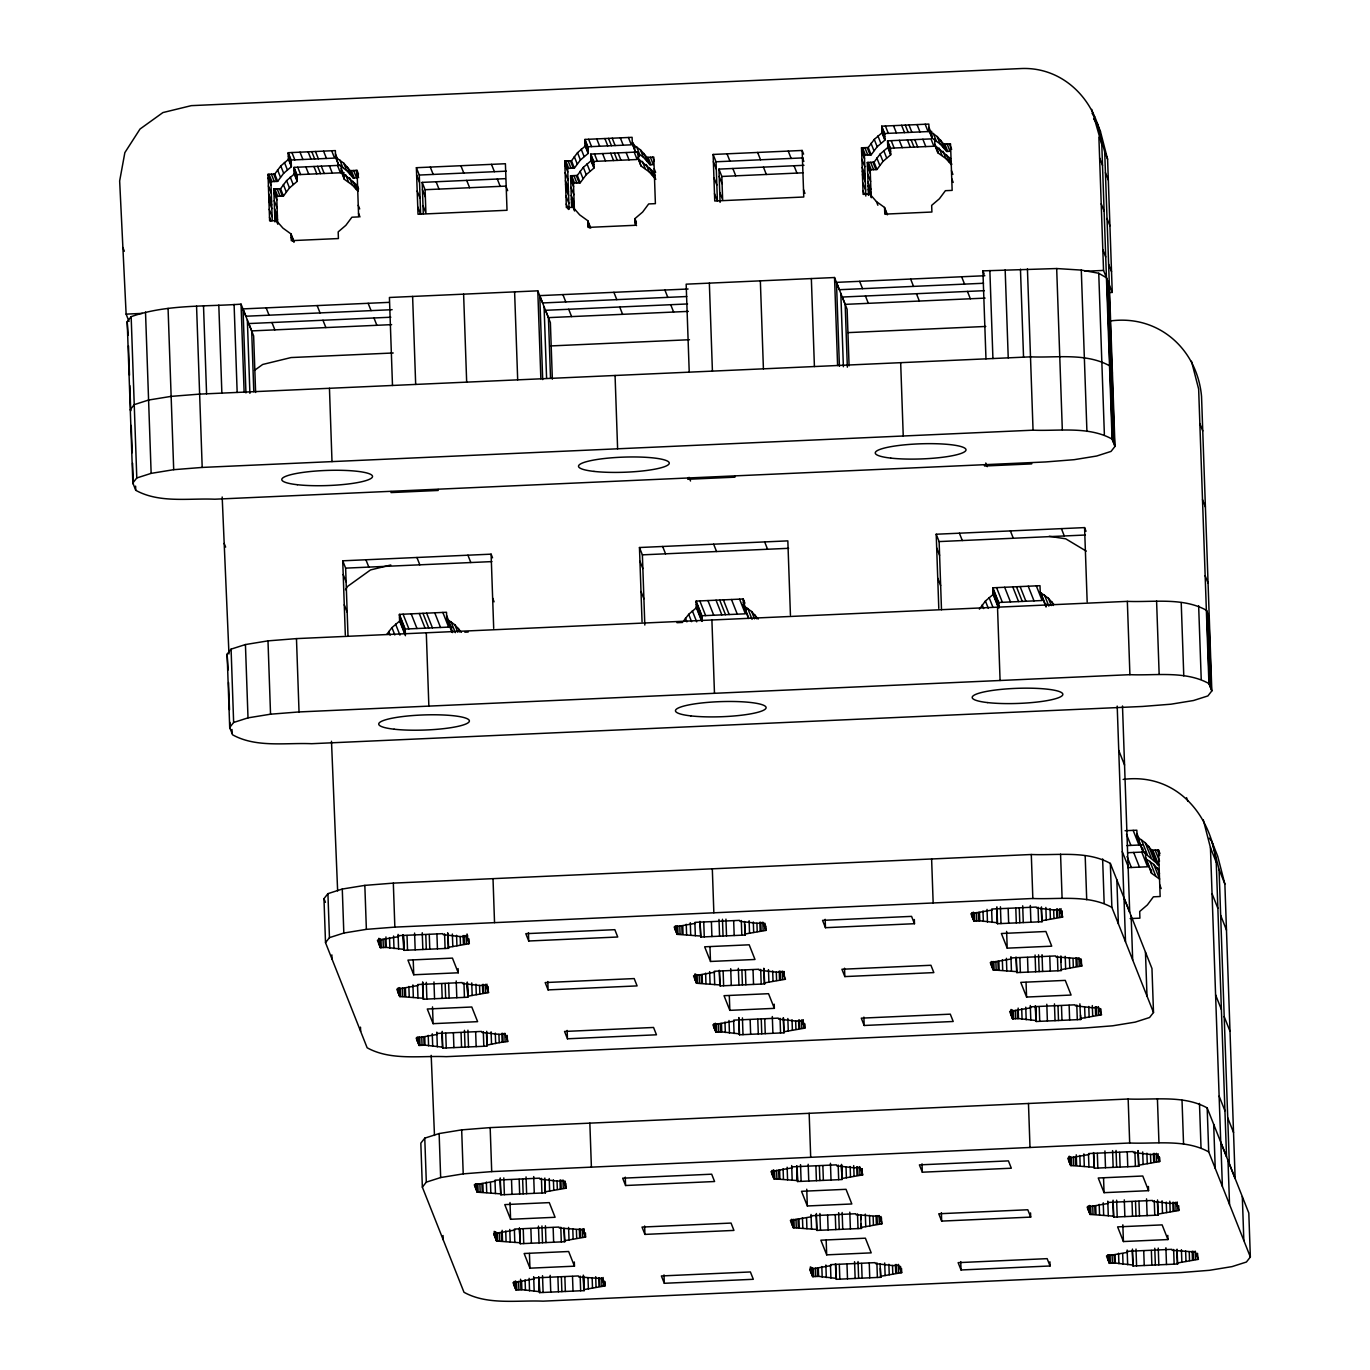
<?xml version="1.0" encoding="UTF-8"?>
<svg xmlns="http://www.w3.org/2000/svg" width="1370" height="1370" viewBox="0 0 1370 1370"><rect width="100%" height="100%" fill="white"/><g stroke="black" fill="none" stroke-linecap="round" stroke-linejoin="round"><path stroke-width="1.5" d="M345.463 589.768L347.62 586.394L370.517 569.937L390.792 564.988M293.968 241.343L291.074 233.996L282.939 228.122L276.363 220.587L269.633 220.895L268.006 174.35L274.753 174.041L280.781 165.941L288.471 159.365L288.248 152.704L335.359 150.597L335.582 157.259L338.476 164.588L346.61 170.462L353.186 177.997L356.56 177.86L353.666 170.514M268.006 174.35L270.9 181.679L277.648 181.388L283.676 173.271L291.382 166.695L291.142 160.033L288.248 152.704M274.959 221.923L273.812 189.009L280.559 188.718L286.587 180.617L294.293 174.041L294.053 167.38L341.164 165.273L341.387 171.935L344.298 179.264L352.433 185.138L357.981 191.355M273.812 189.009L276.723 196.355L283.453 196.047L289.481 187.947L297.187 181.371L296.947 174.709L294.053 167.38M587.884 226.273L590.727 228.071L587.816 220.741L579.681 214.867L573.122 207.332L566.375 207.623L564.748 161.078L571.495 160.787L577.524 152.669L585.23 146.093L584.99 139.432L632.101 137.325L632.323 143.987L635.235 151.334L643.369 157.19L649.928 164.743L653.302 164.588L650.408 157.259M564.748 161.078L567.659 168.407L574.39 168.116L580.418 160.016L588.124 153.44L587.884 146.778L584.99 139.432M571.632 206.665L570.571 175.754L577.301 175.446L583.329 167.345L591.035 160.769L590.795 154.108L637.906 152.001L639.362 155.666M570.571 175.754L573.465 183.083L580.212 182.792L586.24 174.675L593.929 168.099L593.707 161.437L590.795 154.108M386.837 634.31L391.94 627.614L399.629 621.038L399.406 614.376L446.517 612.27L446.74 618.932L451.826 631.775M887.469 214.799L884.558 207.469L876.44 201.595L869.864 194.06L863.117 194.369L861.507 147.806L868.237 147.515L874.265 139.415L881.972 132.839L881.732 126.177L928.843 124.071L929.083 130.732L931.977 138.062L940.111 143.936L946.687 151.471L950.061 151.316L947.149 143.987M861.507 147.806L864.401 155.152L871.149 154.844L877.177 146.744L884.866 140.168L884.643 133.506L881.732 126.177M868.46 195.396L867.313 162.482L874.06 162.191L880.088 154.074L887.777 147.498L887.554 140.836L930.983 138.901L933.878 146.23L890.449 148.183L887.554 140.836M867.313 162.482L870.207 169.811L876.954 169.52L882.982 161.42L890.671 154.844L890.449 148.183M683.579 621.021L688.682 614.325L696.388 607.749L696.148 601.087L743.259 598.981L744.715 602.646M979.396 609.153L985.424 601.036L993.13 594.46L992.89 587.798L1040.001 585.692L1040.241 592.354L1046.046 607.03M1093.671 118.95L1097.541 124.071L1104.699 151.864L1114.992 446.397L1111.036 451.415L1096.685 456.022L1074.131 459.686L1045.635 461.947L214.782 499.211C188.752 498.098 159.399 503.389 135.75 490.306L132.839 482.976L127.204 321.676L131.16 316.658C166.318 304.345 204.421 306.811 241.051 304.14L253.638 335.907L255.608 392.471M132.839 482.976L136.794 477.959L151.145 473.369L173.699 469.687L202.195 467.427L1033.048 430.18C1059.079 431.276 1088.431 425.984 1112.08 439.068L1114.992 446.397M1111.327 320.837C1159.191 314.86 1197.363 349.71 1201.541 396.392L1211.833 690.908L1207.895 695.926L1193.527 700.515L1170.973 704.197L1142.494 706.458L311.624 743.704C285.594 742.608 256.258 747.9 232.592 734.817L229.698 727.487L227.129 654.158L231.085 649.14L245.435 644.551L267.989 640.869L296.468 638.608L1127.339 601.361C1153.369 602.457 1182.704 597.166 1206.371 610.249L1209.265 617.579L1206.371 610.249M229.698 727.487L233.636 722.469L248.004 717.863L270.541 714.198L299.037 711.938L1129.907 674.674C1155.938 675.787 1185.273 670.495 1208.922 683.562L1211.833 690.908M323.971 898.669L327.927 893.651L342.277 889.044L364.831 885.38L393.327 883.119L1031.302 854.503C1057.332 855.616 1086.667 850.325 1110.334 863.408L1151.964 968.504L1153.506 1012.498L1149.55 1017.516L1135.199 1022.123L1112.646 1025.805L1084.167 1028.048L446.175 1056.664C420.145 1055.551 390.81 1060.842 367.143 1047.776L325.512 942.663L323.971 898.669L325.426 902.316M325.512 942.663L329.451 937.645L343.819 933.038L366.372 929.357L394.851 927.113L1032.843 898.497C1058.873 899.611 1088.208 894.319 1111.875 907.402L1153.506 1012.498M424.768 1138.145L420.83 1143.162L422.354 1187.156L463.985 1292.27C487.651 1305.353 516.987 1300.061 543.017 1301.157L1181.008 1272.559L1209.504 1270.298L1232.041 1266.616L1246.409 1262.027L1250.348 1257.009L1248.806 1213.015L1207.175 1107.902C1183.526 1094.836 1154.191 1100.11 1128.161 1099.014L490.169 1127.613L461.673 1129.873L439.136 1133.555L424.768 1138.145L426.31 1182.139L422.354 1187.156M587.816 220.741L588.055 227.403L635.166 225.296L634.926 218.635L642.633 212.059L648.661 203.942L655.391 203.65L653.781 157.105L647.034 157.396L640.458 149.861L632.323 143.987M254.495 370.362L262.68 364.471L291.074 357.553L393.224 352.981M448.572 948.331L448.178 947.355L469.362 943.673L466.468 936.344L460.508 936.6L443.144 934.648L442.75 933.672L398.242 935.659L398.636 936.652L377.435 940.334L380.346 947.663L386.306 947.389L403.671 949.341L404.047 950.335L448.572 948.331L447.99 933.518M467.547 996.247L488.73 992.565L485.836 985.218L479.877 985.492L462.512 983.54L462.118 982.564L417.61 984.55L418.004 985.527L396.803 989.226L399.715 996.555L423.022 998.233L423.416 999.227L467.923 997.223L467.101 983.677M699.899 921.376L700.789 937.029L745.297 935.025L744.92 934.049L766.104 930.367L765.967 926.171M499.211 1042.656L508.099 1041.44L505.188 1034.11L499.228 1034.384L481.88 1032.432L481.487 1031.439L436.979 1033.442L437.355 1034.418L416.172 1038.1L419.083 1045.447L425.025 1045.173L442.39 1047.125L442.784 1048.101L487.292 1046.115L486.898 1045.122L499.211 1042.656L498.92 1034.282M764.665 983.917L764.272 982.941L785.472 979.259L782.561 971.912L776.602 972.186L759.254 970.234L758.86 969.258L714.352 971.244L714.729 972.221L693.545 975.902L696.457 983.249L719.764 984.927L720.158 985.92L764.665 983.917L763.963 968.761M1042.039 921.719L1041.662 920.743L1062.846 917.061L1059.935 909.731L1053.992 909.988L1036.628 908.036L1036.234 907.06L991.726 909.046L992.12 910.04L970.919 913.721L973.83 921.051L979.79 920.777L997.137 922.729L997.531 923.722L1042.039 921.719L1041.474 906.906M804.841 1028.134L801.929 1020.804L795.97 1021.078L778.605 1019.126L778.228 1018.133L733.721 1020.136L734.097 1021.112L712.914 1024.794L715.808 1032.124L721.767 1031.867L739.132 1033.819L739.526 1034.795L784.034 1032.809L783.64 1031.815L804.841 1028.134L804.687 1023.955M1061.014 969.635L1082.214 965.953L1079.303 958.606L1055.979 956.928L1055.602 955.935L1011.094 957.938L1011.471 958.914L990.287 962.596L993.182 969.943L1016.506 971.621L1016.9 972.597L1061.407 970.611L1060.586 957.065M1080.776 1019.503L1080.382 1018.509L1101.583 1014.827L1098.671 1007.498L1092.712 1007.772L1075.347 1005.82L1074.97 1004.826L1030.446 1006.83L1030.839 1007.806L1009.656 1011.488L1012.55 1018.818L1018.509 1018.561L1035.874 1020.513L1036.268 1021.489L1080.776 1019.503L1080.57 1015.153M566.221 1188.167L563.31 1180.837L557.35 1181.111L539.986 1179.159L539.609 1178.166L495.084 1180.169L495.478 1181.146L474.294 1184.827L477.188 1192.174L500.512 1193.852L500.906 1194.828L545.414 1192.842L545.02 1191.849L566.221 1188.167L565.844 1183.406M519.367 1228.085L520.257 1243.72L564.783 1241.734L564.389 1240.74L585.572 1237.059L585.435 1232.88M841.762 1178.543L862.946 1174.861L860.052 1167.531L854.092 1167.805L836.727 1165.853L836.334 1164.86L791.826 1166.863L792.22 1167.839L771.019 1171.521L773.93 1178.851L797.254 1180.546L797.631 1181.522L842.156 1179.536L841.317 1165.973M583.312 1277.063L583.757 1289.632L604.941 1285.95L604.804 1281.755M861.507 1228.428L861.131 1227.434L882.314 1223.753L879.42 1216.423L856.096 1214.728L855.702 1213.751L811.194 1215.755L811.588 1216.731L790.387 1220.413L793.298 1227.743L816.623 1229.438L816.999 1230.414L861.507 1228.428L861.182 1223.735M1159.688 1161.554L1156.794 1154.225L1150.834 1154.499L1133.469 1152.547L1133.076 1151.553L1088.568 1153.557L1088.962 1154.533L1067.761 1158.215L1070.672 1165.545L1093.996 1167.24L1094.373 1168.216L1138.881 1166.23L1138.504 1165.236L1159.688 1161.554L1159.551 1157.376M901.683 1272.644L898.771 1265.315L892.829 1265.572L875.464 1263.62L875.07 1262.643L830.562 1264.63L830.939 1265.623L809.756 1269.305L812.667 1276.634L818.609 1276.361L835.974 1278.33L836.368 1279.306L880.876 1277.302L880.482 1276.326L901.683 1272.644L901.529 1268.449M1158.249 1215.104L1157.873 1214.128L1179.056 1210.446L1176.145 1203.117L1170.203 1203.374L1152.838 1201.421L1152.444 1200.445L1107.936 1202.449L1108.33 1203.425L1087.129 1207.107L1090.04 1214.436L1113.348 1216.132L1113.741 1217.108L1158.249 1215.104L1157.547 1199.966M1177.618 1263.996L1177.224 1263.02L1198.425 1259.338L1195.513 1252.009L1172.189 1250.313L1171.812 1249.337L1127.304 1251.324L1127.681 1252.317L1106.498 1255.999L1109.392 1263.328L1115.351 1263.054L1132.716 1265.007L1133.11 1266L1177.618 1263.996L1177.053 1249.183M426.31 1182.139L440.66 1177.549L463.214 1173.867L491.71 1171.607L1129.685 1143.008C1155.715 1144.104 1185.05 1138.812 1208.717 1151.896L1250.348 1257.009M291.142 160.033L334.571 158.098L331.677 150.768M587.884 146.778L631.313 144.826L628.419 137.497M884.643 133.506L931.754 131.4M335.582 157.259L343.716 163.133L350.292 170.668L357.022 170.359L358.478 174.041M416.377 167.705L505.41 163.732L507.02 210.278L418.004 214.251L416.377 167.705L419.288 175.052L420.641 214.319L417.747 206.99M802.152 150.46L803.762 197.006L714.746 200.996L713.119 154.45L802.152 150.46L803.608 154.142M929.083 130.732L937.217 136.589L943.776 144.141L950.523 143.833L952.15 190.379L945.403 190.687L939.375 198.787L931.668 205.363L931.908 212.025L884.797 214.131L884.558 207.469M296.947 174.709L344.058 172.603M593.707 161.437L637.136 159.502L634.224 152.173M419.288 175.052L506.318 171.164M713.119 154.45L716.03 161.78L803.06 157.892M341.387 171.935L357.159 185.292L358.597 188.957M423.279 213.651L422.183 182.381L505.256 178.665M639.396 156.711L637.94 153.046L638.146 158.663L653.901 172.021L655.357 175.685M720.089 202.383L718.942 169.109L803.985 165.308M934.665 138.73L934.888 145.391L950.643 158.766M422.183 182.381L425.094 189.711L506.164 186.097M718.942 169.109L721.836 176.456L802.906 172.826M552.35 379.165L550.38 322.601L537.793 290.834L389.423 297.478L392.488 385.467M849.092 365.858L847.122 309.295L834.535 277.528L686.164 284.172L689.23 372.16M985.972 358.854L982.907 270.866L1056.681 268.537L1081.29 270.095L1098.74 273.264L1106.446 277.767L1112.252 292.426L1108.125 292.615M1112.08 439.068L1101.788 144.535C1098.261 103.11 1065.432 67.198 1022.208 68.5L191.32 105.644L162.927 112.563L140.031 129.02L124.858 152.618L119.652 180.977L126.126 314.124L142.36 313.387M389.234 302.359L242.969 308.901L245.864 316.23L392.128 309.688M688.082 289.001L539.712 295.629L542.606 302.958L686.764 296.519M984.825 275.73L836.453 282.357L839.348 289.704L983.506 283.265M1084.989 271.26L1103.535 270.421L1106.446 277.767M390.827 317.224L248.775 323.56L251.686 330.906L253.792 391.7M687.569 303.952L545.517 310.305L548.428 317.634L550.534 378.394M984.311 290.68L842.259 297.033L845.17 304.363L847.345 367.177M251.686 330.906L391.614 324.639M548.428 317.634L688.356 311.384M845.17 304.363L985.098 298.112M550.911 345.925L689.47 339.726M848.081 332.619L985.783 326.454M345.326 635.012L342.723 560.809L491.111 554.165L492.549 557.83M642.05 621.74L639.465 547.52L787.836 540.876L790.439 615.096M938.793 608.451L936.207 534.231L1084.578 527.604L1086.033 531.269M342.723 560.809L345.634 568.139L491.899 561.597M639.465 547.52L642.376 554.85L788.64 548.308M936.207 534.231L939.118 541.578L1085.382 535.019M399.406 614.376L405.212 629.053L452.323 626.946M696.148 601.087L701.954 615.764L745.383 613.811L739.577 599.152M992.89 587.798L998.696 602.475L1042.125 600.522L1036.319 585.863M464.824 632.187L468.197 632.032M676.968 622.682L682.654 622.442M1123.16 779.41C1175.768 772.748 1210.583 813.574 1216.252 862.312L1226.544 1156.794L1220.738 1142.118L1210.446 847.636L1203.288 819.842M1125.078 830.717L1136.843 830.203L1137.083 836.865L1142.888 851.524L1158.643 864.898L1152.838 850.222M1126.825 845.581L1142.649 844.862M1137.083 836.865L1145.217 842.721L1151.793 850.273L1158.523 849.965L1159.979 853.63M1127.613 852.722L1145.457 851.934L1145.697 858.596L1151.502 873.255L1159.619 879.129L1153.814 864.453L1145.697 858.596M1127.698 867.655L1147.581 866.765L1141.775 852.089M528.717 941.002L617.733 937.011L614.839 929.682L525.806 933.672L528.717 941.002L528.426 932.627M766.104 930.367L763.21 923.037L757.25 923.294L739.886 921.342L739.492 920.366L694.984 922.352L695.378 923.346L674.177 927.028L677.088 934.357L700.412 936.035M914.475 923.705L911.564 916.376L822.548 920.366L825.459 927.696L914.475 923.705L914.338 919.527M1130.164 918.585L1139.909 918.157L1139.686 911.495L1147.375 904.919L1153.403 896.819L1160.15 896.511L1158.523 849.965M458.248 972.786L452.442 958.11L407.935 960.113L413.74 974.772L458.248 972.786L458.094 968.59M710.482 961.466L754.99 959.479L749.184 944.803L704.659 946.807L710.482 961.466L709.968 946.807M1007.207 948.16L1051.732 946.173L1045.909 931.497L1001.401 933.501L1007.207 948.16L1006.625 931.394M548.086 989.893L637.101 985.903L634.19 978.574L545.174 982.564L548.086 989.893L547.794 981.519M844.828 976.587L933.843 972.597L930.932 965.268L841.916 969.258L844.828 976.587L844.519 968.213M433.108 1023.664L477.616 1021.66L471.794 1007.001L427.286 1009.005L433.108 1023.664L432.509 1006.899M774.358 1008.354L768.536 993.695L724.028 995.682L729.833 1010.358L774.358 1008.354L774.204 1004.176M1026.575 997.052L1071.083 995.048L1065.278 980.389L1020.77 982.376L1026.575 997.052L1026.061 982.393M567.437 1038.785L656.47 1034.795L653.558 1027.466L564.543 1031.456L567.437 1038.785L567.146 1030.411M864.179 1025.479L953.212 1021.489L950.3 1014.16L861.285 1018.15L864.179 1025.479L863.888 1017.105M625.559 1185.512L714.592 1181.522L711.681 1174.193L622.665 1178.183L625.559 1185.512L625.268 1177.138M922.301 1172.206L1011.317 1168.216L1008.423 1160.887L919.39 1164.877L922.301 1172.206L922.01 1163.832M510.582 1219.283L555.09 1217.279L549.284 1202.62L504.776 1204.607L510.582 1219.283L510 1202.517M807.324 1205.977L851.832 1203.973L846.026 1189.314L801.519 1191.301L807.324 1205.977L806.742 1189.211M1148.574 1190.667L1142.768 1176.008L1098.243 1177.995L1104.066 1192.671L1148.574 1190.667L1148.42 1186.471M585.572 1237.059L582.678 1229.729L559.354 1228.034L558.96 1227.058L514.452 1229.061L514.846 1230.037L493.645 1233.719L496.556 1241.049L519.881 1242.744M644.928 1234.404L733.943 1230.414L731.049 1223.068L642.016 1227.075L644.928 1234.404L644.636 1226.013M1030.685 1217.108L1027.791 1209.761L938.758 1213.769L941.669 1221.098L1030.685 1217.108L1030.548 1212.912M574.458 1266.171L568.653 1251.512L524.145 1253.499L529.95 1268.175L574.458 1266.171L574.304 1261.975M826.692 1254.851L871.2 1252.865L865.395 1238.189L820.87 1240.193L826.692 1254.851L826.178 1240.193M1167.942 1239.559L1162.12 1224.883L1117.612 1226.886L1123.417 1241.545L1167.942 1239.559L1167.788 1235.363M604.941 1285.95L602.046 1278.621L578.722 1276.926L578.328 1275.949L533.821 1277.936L534.214 1278.929L513.014 1282.611L515.925 1289.941L521.884 1289.667L539.249 1291.636L539.626 1292.612L584.134 1290.608L583.62 1275.949M664.296 1283.296L753.312 1279.289L750.4 1271.959L661.385 1275.949L664.296 1283.296L664.005 1274.905M1050.054 1265.983L1047.142 1258.653L958.127 1262.643L961.038 1269.973L1050.054 1265.983L1049.899 1261.804M1049.266 536.304L1065.706 538.804L1086.256 551.117M934.888 145.391L937.782 152.738L945.916 158.595L951.465 164.828M638.146 158.663L641.04 165.993L649.174 171.867L655.75 179.401L652.839 172.072M1040.241 592.354L1048.358 598.228L1053.907 604.444M743.259 598.981L743.482 605.643L751.616 611.517L758.192 619.052M446.74 618.932L454.874 624.806L461.45 632.341M1153.814 864.453L1159.362 870.686M1092.044 113.316L1094.63 116.741M1097.867 127.992L1100.435 131.4L1107.594 159.211L1112.252 292.426M1209.316 838.166L1211.902 841.574L1217.707 856.233L1224.866 884.044L1235.141 1178.525L1229.335 1163.849L1219.06 869.368L1211.902 841.574M1112.423 373.085L1109.529 365.756C1085.862 352.672 1056.527 357.964 1030.497 356.851L199.626 394.115L171.13 396.375L148.594 400.04L134.226 404.647L130.287 409.664L130.732 410.812L129.859 385.672M982.907 270.866L984.208 274.171M583.757 1289.632L584.134 1290.608M127.204 321.676L128.095 335.393M227.129 654.158L228.088 669.981M1097.541 124.071L1100.435 131.4M1091.736 109.394L1101.788 144.535M1104.699 151.864L1107.594 159.211M1099.613 158.012L1102.525 165.359M1105.419 172.689L1108.33 180.018M1199.846 423.621L1202.757 430.951M1101.223 203.822L1104.117 211.151M1107.029 218.481L1109.923 225.827M1202.5 499.656L1205.412 506.986M1102.816 249.614L1105.71 256.943M1108.621 264.273L1111.532 271.62M1205.155 575.691L1208.066 583.021M949.479 143.884L951.653 149.381M944.838 144.09L947.732 151.419M943.776 144.141L946.687 151.471M949.598 158.8L951.773 164.314M940.711 140.168L943.605 147.515M946.516 154.844L949.427 162.174M951.465 170.736L952.904 174.418M937.217 136.589L940.111 143.936M943.022 151.265L945.916 158.595M951.739 178.751L953.195 182.415M933.312 133.438L936.224 140.767M939.135 148.097L942.029 155.444M928.963 127.393L931.138 132.89M929.048 129.688L931.942 137.017M934.854 144.347L937.748 151.693M925.161 124.225L928.072 131.571M1210.446 847.636L1216.252 862.312M1219.06 869.368L1224.866 884.044M1186.523 797.665L1187.978 801.33M917.061 124.584L919.972 131.931M922.883 139.26L925.778 146.59M908.978 124.944L911.872 132.291M914.783 139.62L917.677 146.95M1212.056 893.651L1217.861 908.327M1220.67 915.383L1226.475 930.059M905.296 125.115L908.19 132.445M911.101 139.791L913.995 147.121M1061.407 528.632L1064.302 535.978M901.614 125.286L904.508 132.616M907.419 139.945L910.331 147.292M961.637 276.774L964.548 284.104M967.46 291.433L970.354 298.78M893.514 125.646L896.408 132.976M899.319 140.322L902.231 147.652M885.414 126.006L888.325 133.335M891.236 140.682L894.13 148.011M881.766 127.204L884.678 134.551M887.589 141.881L890.483 149.21M881.852 129.499L884.746 136.829M887.657 144.175L890.568 151.505M881.938 131.794L884.832 139.123M887.743 146.453L890.637 153.8M881.972 132.839L884.866 140.168M887.777 147.498L890.671 154.844M877.93 135.904L880.824 143.251M883.736 150.58L886.63 157.91M1118.742 750.383L1124.547 765.042M1215.601 994.877L1221.406 1009.553M1224.198 1016.608L1230.003 1031.285M1157.479 850.016L1159.654 855.514M874.265 139.415L877.177 146.744M880.088 154.074L882.982 161.42M1155.15 850.119L1159.517 861.113M1151.793 850.273L1157.599 864.932M871.029 143.285L873.923 150.631M876.834 157.961L879.745 165.29M1148.711 846.3L1154.516 860.976M1157.325 868.032L1159.499 873.546M1051.869 601.807L1053.324 605.471M1048.358 598.228L1051.269 605.557M1145.217 842.721L1151.023 857.397M868.237 147.515L871.149 154.844M874.06 162.191L876.954 169.52M1159.739 884.866L1161.195 888.548M1044.471 595.059L1048.838 606.071M1141.33 839.57L1147.135 854.229M1149.927 861.302L1155.732 875.961M867.193 147.566L870.087 154.896M872.998 162.225L875.892 169.572M1136.963 833.525L1139.138 839.022M864.864 147.669L867.775 154.998M870.686 162.328L873.58 169.674M1040.926 593.141L1045.995 605.985L1045.927 603.69M1137.049 835.82L1142.854 850.479M1145.645 857.551L1151.451 872.228M1133.161 830.357L1138.967 845.033M862.552 147.772L865.446 155.101M868.357 162.431L871.269 169.777M985.766 463.009L987.222 466.673M884.609 208.514L886.784 214.011M861.627 151.453L864.521 158.783M867.433 166.112L870.344 173.459M884.678 210.792L886.133 214.473M1010.392 530.926L1013.303 538.256M910.639 279.052L913.533 286.381M916.444 293.711L919.356 301.058M861.901 159.451L864.812 166.78M867.724 174.127L870.618 181.456M876.44 201.595L877.879 205.26M1126.517 834.399L1130.884 845.393M1133.675 852.448L1139.48 867.124M1028.219 586.223L1034.025 600.899M862.175 167.448L865.087 174.778M867.998 182.124L870.892 189.454M862.312 171.096L865.206 178.425M868.118 185.755L871.029 193.084M862.432 174.726L865.343 182.056M868.255 189.385L871.32 197.725M862.706 182.724L865.617 190.053M1020.119 586.583L1025.925 601.259M1127.03 856.49L1131.38 867.484M862.997 190.721L864.436 194.386M1122.287 851.609L1128.092 866.285M1219.129 1096.103L1224.934 1110.779M1227.743 1117.851L1233.548 1132.511M1016.454 586.754L1022.26 601.413M1012.772 586.908L1018.578 601.584M1004.672 587.268L1010.478 601.944M996.572 587.644L1002.378 602.303M992.925 588.843L998.73 603.519M993.01 591.138L998.816 605.797M993.096 593.415L998.901 608.092L998.696 602.475M993.13 594.46L998.199 607.304M989.089 597.543L992.719 606.704M859.641 281.329L862.535 288.659M865.446 296.006L868.34 303.335M959.394 533.204L962.305 540.534M985.424 601.036L988.335 608.383M982.187 604.923L983.643 608.588M802.409 157.738L803.847 161.403M788.247 151.094L791.141 158.423M794.052 165.753L796.946 173.099M803.522 189.745L804.961 193.41M936.686 547.983L939.597 555.312M937.748 578.226L940.642 585.555M757.644 152.464L760.538 159.793M763.45 167.123L766.344 174.469M727.042 153.834L729.936 161.163M732.847 168.493L735.741 175.822M713.376 161.728L716.287 169.058M719.199 176.387L722.093 183.717M713.941 177.723L716.835 185.053M719.747 192.382L722.641 199.729L721.836 176.456M714.489 193.718L717.4 201.047L716.03 161.78M652.719 157.139L654.175 160.821M654.175 168.733L655.631 172.397M648.096 157.362L650.99 164.691M647.034 157.396L649.928 164.743M643.968 153.44L646.863 160.769M649.774 168.116L652.668 175.446M640.458 149.861L643.369 157.19M646.28 164.537L649.174 171.867M642.376 161.369L645.287 168.698M636.571 146.693L639.482 154.039M632.94 142.497L635.115 147.994M632.289 142.942L635.235 151.334M638.112 157.619L641.04 165.993M620.319 137.856L623.23 145.186M626.141 152.532L629.035 159.862M612.219 138.216L615.13 145.545M618.041 152.892L620.935 160.221M608.537 138.387L611.448 145.717M614.359 153.046L617.253 160.393M764.665 541.921L767.56 549.25M604.872 138.541L607.766 145.888M610.678 153.217L613.572 160.547M664.895 290.029L667.806 297.376M670.718 304.705L673.612 312.035M634.926 218.635L636.382 222.3M634.961 219.662L636.416 223.344M635.046 221.957L636.502 225.622M596.772 138.901L599.666 146.248M602.577 153.577L605.471 160.906M588.672 139.278L591.566 146.607M594.477 153.937L597.388 161.283M585.024 140.476L587.918 147.806M590.83 155.152L593.741 162.482M585.11 142.771L588.004 150.101M590.915 157.43L593.809 164.777M585.178 145.049L588.09 152.395M591.001 159.725L593.895 167.054M585.23 146.093L588.124 153.44M591.035 160.769L593.929 168.099M581.188 149.176L584.082 156.505M586.994 163.852L589.888 171.181M577.524 152.669L580.418 160.016M583.329 167.345L586.24 174.675M574.287 156.557L577.181 163.886M580.092 171.233L582.986 178.562M755.127 615.096L756.565 618.76M751.616 611.517L754.528 618.846M571.495 160.787L574.39 168.116M577.301 175.446L580.212 182.792M747.729 608.348L752.079 619.36M570.434 160.821L573.345 168.167M576.256 175.497L579.15 182.827M743.293 600.026L744.749 603.69M743.379 602.321L746.273 609.65M568.122 160.924L571.016 168.27M573.927 175.6L576.838 182.929M743.448 604.598L748.534 617.442M743.482 605.643L748.568 618.486M565.81 161.026L568.704 168.373M571.615 175.702L574.51 183.032M689.059 477.325L690.514 481.007M587.85 221.769L590.025 227.283M564.885 164.708L567.779 172.055M570.691 179.384L573.585 186.714M587.935 224.064L589.391 227.728M713.65 544.198L716.561 551.528M613.897 292.307L616.791 299.653M619.702 306.983L622.614 314.312M565.159 172.723L568.053 180.052M570.965 187.382L573.876 194.728M731.477 599.512L737.283 614.171M565.433 180.72L568.344 188.05M571.239 195.379L574.15 202.726M565.57 184.351L568.464 191.68M571.376 199.027L574.27 206.356M565.69 187.981L568.584 195.328M571.495 202.657L574.561 210.997M565.964 195.996L568.875 203.325M723.377 599.872L729.183 614.548M566.238 203.993L568.413 209.49M719.695 600.043L725.501 614.702M716.03 600.197L721.836 614.873M707.93 600.557L713.736 615.233M699.83 600.933L705.636 615.592M696.183 602.132L701.988 616.808M696.268 604.427L702.074 619.086M696.337 606.704L702.142 621.381L701.954 615.764M696.388 607.749L701.457 620.593M692.347 610.832L696.696 621.843M662.652 546.476L665.563 553.822M562.899 294.601L565.793 301.931M568.704 309.26L571.598 316.607M688.682 614.325L691.593 621.672M685.445 618.212L686.901 621.877M506.215 187.005L507.671 190.67M491.487 164.349L494.399 171.695M497.31 179.025L500.204 186.354M639.944 561.272L642.855 568.601M641.006 591.497L643.9 598.844M460.885 165.719L463.796 173.065M466.708 180.395L469.602 187.724M430.283 167.089L433.194 174.418M436.105 181.765L438.999 189.094M416.634 174.983L419.528 182.313M422.44 189.659L425.351 196.989M417.182 190.978L420.093 198.325M423.005 205.654L425.899 212.984L425.094 189.711M355.977 170.411L358.152 175.908M357.159 174.007L358.615 177.672M351.337 170.616L354.248 177.963M350.292 170.668L353.186 177.997M356.097 185.344L358.272 190.841M347.209 166.712L350.121 174.041M353.032 181.371L355.926 188.718M343.716 163.133L346.61 170.462M349.521 177.792L352.433 185.138M358.238 205.277L359.693 208.942M339.828 159.965L342.723 167.294M345.634 174.641L348.545 181.97M335.462 153.919L337.636 159.434M341.284 168.596L343.459 174.093M358.529 213.275L359.967 216.94M335.547 156.214L338.476 164.588M341.353 170.89L344.264 178.22M337.482 165.427L340.376 172.774M323.577 151.128L326.471 158.458M329.382 165.787L332.293 173.134M492.635 598.142L494.09 601.807M315.477 151.488L318.371 158.817M321.282 166.147L324.193 173.493M311.795 151.642L314.689 158.988M317.6 166.318L320.511 173.648M467.923 555.192L470.818 562.539M308.113 151.813L311.024 159.143M313.935 166.489L316.83 173.819M368.153 303.301L371.065 310.63M373.976 317.977L376.87 325.306M300.013 152.173L302.924 159.502M305.835 166.849L308.729 174.178M291.93 152.532L294.824 159.879M297.735 167.208L300.629 174.538M288.282 153.748L291.176 161.078M294.088 168.407L296.982 175.754M288.351 156.026L291.262 163.373M294.173 170.702L297.067 178.031M288.436 158.321L291.33 165.65M294.242 172.997L297.153 180.326M288.471 159.365L291.382 166.695M294.293 174.041L297.187 181.371M284.429 162.448L287.34 169.777M290.252 177.107L293.146 184.453M280.781 165.941L283.676 173.271M286.587 180.617L289.481 187.947M277.528 169.829L280.439 177.158M283.35 184.488L286.244 191.834M458.385 628.385L459.823 632.049M454.874 624.806L457.785 632.135M274.753 174.041L277.648 181.388M280.559 188.718L283.453 196.047M450.987 621.637L455.337 632.649M273.692 174.093L276.603 181.422M279.497 188.769L282.408 196.098M446.62 615.592L451.706 628.436M271.38 174.195L274.274 181.525M277.185 188.872L280.079 196.201M446.706 617.887L452.511 632.563L452.425 630.269M442.835 612.441L448.641 627.1M274.873 188.974L277.767 196.304M269.051 174.298L271.962 181.628M291.108 235.041L294.002 242.37M268.126 177.98L271.037 185.31M273.949 192.656L276.843 199.986M291.193 237.335L292.632 241M416.925 557.487L419.819 564.817M317.155 305.578L320.049 312.908M322.96 320.255L325.872 327.584M268.417 185.977L271.311 193.324M274.223 200.654L277.117 207.983M434.735 612.801L440.541 627.46M268.691 193.975L271.585 201.321M274.497 208.651L277.408 215.981M268.811 197.623L271.722 204.952M274.634 212.281L277.528 219.628M268.948 201.253L271.842 208.582M274.753 215.929L277.819 224.252M269.222 209.25L272.116 216.597M426.635 613.161L432.44 627.837M269.496 217.248L270.952 220.93M422.953 613.332L428.759 627.991M419.271 613.486L425.077 628.162M411.188 613.846L416.994 628.522M403.088 614.222L408.894 628.881M399.441 615.421L405.246 630.097M399.526 617.716L405.332 632.375M399.595 619.994L405.4 634.67L405.212 629.053M399.629 621.038L405.434 635.714M395.587 624.121L399.954 635.132M365.91 559.765L368.821 567.094M266.157 307.856L269.051 315.203M271.962 322.532L274.856 329.862M391.94 627.614L394.834 634.961M388.703 631.501L390.142 635.166M343.202 574.544L346.113 581.89M344.264 604.787L347.158 612.116M122.889 247.542L124.345 251.224M224.183 543.445L225.639 547.11M126.126 314.124L129.02 321.453M1191.489 361.252L1198.647 389.063L1208.922 683.562M222.18 497.002L228.961 653.987M431.19 1055.362L434.478 1135.439M331.489 741.273L337.636 890.928M1242.316 1196.592L1243.84 1240.586M1227.999 1160.458L1229.541 1204.453M1208.819 616.431L1211.371 689.761M1207.826 613.914L1210.378 687.243M1206.816 611.397L1209.385 684.709M1220.841 1142.392L1222.382 1186.386M1198.647 605.763L1201.216 679.075M1213.683 1124.325L1215.224 1168.319M1207.175 1107.902L1208.717 1151.896M1199.469 1103.415L1201.011 1147.409M1181.214 602.577L1183.783 675.907M1197.551 1253.31L1197.688 1257.506M1197.346 1255.194L1197.483 1259.372M1195.154 1251.084L1195.445 1259.475M1193.099 1251.187L1193.39 1259.561M1192.174 1251.221L1192.465 1259.595M1189.246 1252.163L1189.537 1260.554M1182.019 1100.247L1183.56 1144.224M1185.615 1250.964L1185.992 1261.445M1181.419 1249.697L1181.865 1262.267M1178.679 1205.686L1178.834 1209.881M1177.977 1206.302L1178.131 1210.498M1156.588 601.019L1159.157 674.348M1177.224 1202.021L1177.378 1206.216M1175.785 1202.209L1176.076 1210.583M1176.796 1250.45L1177.429 1263.517M1173.73 1202.295L1174.039 1210.669M1172.806 1202.329L1173.097 1210.72M1173.628 1249.491L1174.141 1264.15M1169.809 1201.182L1170.168 1211.662M1166.247 1202.072L1166.623 1212.553M1165.904 1247.745L1166.486 1264.493M1151.382 869.933L1151.502 873.255M1162.068 1200.805L1162.496 1213.375M1157.41 1098.671L1158.951 1142.666M1159.311 1156.794L1159.465 1160.989M1158.609 1157.41L1158.763 1161.606M1158.095 1153.711L1158.232 1157.89M1156.417 1153.317L1156.708 1161.691M1157.427 1201.558L1157.924 1214.282M1158.249 1248.087L1158.832 1264.835M1154.379 1153.403L1154.67 1161.777M1142.768 848.201L1142.888 851.524M1153.437 1153.454L1153.728 1161.829M1145.457 952.082L1146.998 996.076M1154.259 1200.6L1154.773 1215.276M1154.773 1248.241L1155.355 1265.007M1150.509 1154.396L1150.8 1162.77M1151.365 1250.485L1151.879 1265.161M1146.896 1153.18L1147.255 1163.661M1127.339 601.361L1129.907 674.674M1146.536 1198.853L1147.118 1215.618M1142.7 1151.93L1143.128 1164.483M1143.727 1250.827L1144.241 1265.503M1131.158 915.965L1132.682 959.942M1108.895 283.95L1114.529 445.25M1107.902 281.432L1113.536 442.733M1138.179 1151.074L1138.881 1166.23M1122.492 705.995L1129.702 912.3L1123.88 897.624L1117.201 706.098M1137.99 1150.577L1138.556 1165.39M1106.909 278.915L1112.543 440.215M1138.967 1201.284L1139.48 1215.961M1134.908 1151.725L1135.405 1166.384M1098.894 137.206L1103.535 270.421M1135.49 1201.439L1136.004 1216.115M1123.999 897.898L1125.524 941.892M1136.004 1249.08L1136.586 1265.846M1132.014 1201.61L1132.528 1216.269M1128.161 1099.014L1129.685 1143.008M1098.74 273.264L1104.374 434.564M1132.459 1249.08L1133.11 1266M1132.202 1250.348L1132.904 1265.503M1127.253 1152.067L1127.767 1166.726M1116.841 879.831L1118.382 923.825M1127.15 1250.039L1127.664 1264.698M1124.29 1199.846L1124.873 1216.611M1110.334 863.408L1111.875 907.402M1122.835 1224.797L1123.417 1241.545M1119.598 1152.41L1120.112 1167.069M1122.681 1253.79L1123.04 1264.253M1116.053 1150.457L1116.636 1167.223M1116.636 1200.188L1117.218 1216.954M1118.554 1253.242L1118.913 1263.705M1102.627 858.904L1104.151 902.899M1112.577 1150.612L1113.159 1167.377M1081.29 270.095L1086.924 431.396M1113.091 1200.188L1113.741 1217.108M1115.06 1254.68L1115.351 1263.054M1112.834 1201.456L1113.553 1216.611M1114.135 1254.732L1114.427 1263.106M1112.08 1254.817L1112.371 1263.191M1084.578 527.604L1087.163 601.807M1110.043 1254.903L1110.334 1263.294M1107.782 1201.147L1108.296 1215.806M1100.709 1008.817L1100.846 1012.995M1100.418 1008.594L1100.641 1014.879M1109.101 1254.954L1109.392 1263.328M1108.946 1256.478L1109.169 1262.763M1104.922 1150.954L1105.504 1167.719M1108.45 1255.211L1108.672 1261.496M1107.799 1255.468L1108.176 1260.229M1107.576 1254.903L1107.714 1259.081M1098.312 1006.59L1098.603 1014.964M1103.552 1177.995L1104.066 1192.671M1096.257 1006.676L1096.548 1015.05M1103.244 1202.809L1103.672 1215.378M1095.332 1006.727L1095.623 1015.101M1092.318 1005.563L1092.695 1016.043M1099.185 1204.35L1099.562 1214.83M1097.336 1153.403L1097.85 1168.062M1085.177 855.736L1086.718 899.73M1088.773 1006.453L1089.133 1016.934M1093.671 1153.061L1094.373 1168.216M1095.692 1205.788L1096 1214.18M1093.483 1152.581L1094.048 1167.394M1094.767 1205.84L1095.058 1214.214M1092.729 1205.925L1093.02 1214.3M1084.646 1007.293L1085.023 1017.756M1090.674 1206.011L1090.965 1214.402M1088.499 1154.345L1088.927 1166.915M1081.341 959.925L1081.478 964.103M1081.067 959.702L1081.272 965.987M1089.51 1205.48L1090.04 1214.436M1056.681 268.537L1062.315 429.837M1080.844 958.657L1080.981 962.853M1089.082 1206.319L1089.304 1212.604M1088.431 1206.576L1088.807 1211.354M1088.208 1206.011L1088.362 1210.207M1078.943 957.698L1079.235 966.073M1079.868 1003.85L1080.57 1019.006M1076.889 957.784L1077.18 966.175M1083.875 1153.917L1084.304 1166.486M1075.964 957.836L1076.255 966.21M1076.786 1004.998L1077.3 1019.657M1073.035 958.777L1073.326 967.151M1079.817 1155.458L1080.194 1165.938M1069.405 957.579L1069.764 968.042M1076.255 1154.807L1076.632 1165.288M1075.399 1156.948L1075.69 1165.322M1069.131 1005.34L1069.645 1019.999M1073.361 1157.034L1073.652 1165.425M1065.209 956.311L1065.654 968.881M1071.306 1157.136L1071.597 1165.51M1060.568 854.178L1062.092 898.172M1061.973 911.033L1062.127 915.229M1070.381 1157.17L1070.672 1165.545M1061.699 910.81L1061.921 917.095M1070.158 1156.605L1070.449 1164.979M1061.014 908.635L1061.168 912.814M1069.73 1157.427L1069.953 1163.712M1069.234 1156.177L1069.439 1162.462M1069.079 1157.701L1069.216 1161.88M1068.84 1157.119L1068.994 1161.315M1059.575 908.807L1059.866 917.198M1060.894 955.952L1061.048 962.082M1061.476 1005.683L1061.99 1020.342M1057.52 908.909L1057.811 917.283M1056.595 908.944L1056.886 917.318M1057.417 956.106L1057.931 970.765M1058 1005.837L1058.513 1020.496M1053.667 909.886L1053.958 918.26M1054.455 1003.885L1055.037 1020.65M1050.036 908.687L1050.413 919.167M1027.431 268.863L1033.048 430.18M1049.763 956.448L1050.276 971.107M1031.627 462.854L1031.661 463.899L984.55 466.005L984.516 464.961M1045.858 907.419L1046.286 919.989M1046.8 1004.244L1047.382 1020.993M1020.462 269.188L1023.544 357.159M1041.217 908.173L1041.851 921.222M1042.039 954.684L1042.621 971.45M1038.049 907.214L1038.563 921.873M1038.563 954.856L1039.145 971.604M1039.231 1006.676L1039.744 1021.335M1035.086 955.01L1035.669 971.758M1031.302 854.503L1032.843 898.497M1035.754 1006.83L1036.268 1021.489M1035.429 1006.008L1036.199 1021.335M1035.36 1005.854L1035.874 1020.513M1030.326 905.467L1030.908 922.215M1005.169 269.873L1008.234 357.844M1030.308 1005.529L1030.805 1020.188M1027.517 957.442L1028.031 972.101M1022.688 905.81L1023.27 922.558M1025.753 1007.19L1026.198 1019.76M1028.476 1103.484L1030 1147.478M1019.28 908.053L1019.794 922.712M1019.862 957.784L1020.376 972.443M1021.712 1008.731L1022.071 1019.211M1015.804 908.207L1016.317 922.883M1016.317 957.784L1016.9 972.597M1018.15 1008.08L1018.509 1018.561M1015.992 956.962L1016.694 972.118M1017.293 1010.221L1017.585 1018.595M989.859 270.558L992.925 358.529M1015.239 1010.307L1015.53 1018.698M1013.183 1010.409L1013.492 1018.783M1010.94 956.637L1011.454 971.313M1012.259 1010.443L1012.55 1018.818M1012.036 1009.878L1012.327 1018.252M997.514 607.184L1000.083 680.496M1008.149 908.55L1008.662 923.226M1011.608 1010.7L1011.831 1016.985M1011.111 1009.45L1011.334 1015.735M1010.735 1010.392L1011.094 1015.153M1006.385 958.298L1006.83 970.868M1000.425 906.803L1001.008 923.568M1002.343 959.856L1002.703 970.32M996.88 906.803L997.531 923.722M998.85 961.295L999.141 969.669M996.624 908.07L997.343 923.226M997.925 961.329L998.216 969.703M995.87 961.432L996.161 969.806M993.832 961.517L994.123 969.891M991.64 909.851L992.086 922.421M992.89 961.552L993.182 969.943M992.736 963.076L992.959 969.361M992.24 961.826L992.462 968.111M991.589 962.082L991.966 966.843M991.366 961.5L991.503 965.696M987.034 909.406L987.462 921.976M982.975 910.964L983.352 921.428M979.481 912.403L979.79 920.777M978.557 912.437L978.848 920.828M976.502 912.54L976.81 920.914M974.464 912.625L974.755 921M973.299 912.095L973.83 921.051M972.871 912.934L973.094 919.219M972.221 913.191L972.597 917.951M971.998 912.625L972.152 916.804M937.679 149.398L937.782 152.738M931.857 134.722L931.977 138.062M939.118 541.578L941.498 609.736M960.73 1261.599L961.038 1269.973M931.617 858.973L933.158 902.967M941.378 1212.707L941.669 1221.098M900.672 362.673L903.241 435.985M870.207 169.811L871.149 196.732M864.401 155.152L865.823 196.064M900.535 1266.394L900.758 1272.679M898.412 1264.39L898.703 1272.781M896.357 1264.493L896.648 1272.867M895.432 1264.527L895.723 1272.918M892.504 1265.469L892.795 1273.86M888.873 1264.27L889.25 1274.751M884.695 1263.003L885.123 1275.573M881.441 1217.725L881.595 1221.92M881.167 1217.519L881.389 1223.804M880.944 1216.474L881.098 1220.653M879.043 1215.515L879.334 1223.889M880.396 1268.432L880.876 1277.302M880.054 1263.756L880.55 1276.48M877.005 1215.601L877.297 1223.975M876.064 1215.635L876.355 1224.026M876.886 1262.797L877.399 1277.457M873.135 1216.594L873.426 1224.968M840.82 293.403L843.389 366.732M869.522 1215.378L869.881 1225.859M836.488 282.477L839.416 366.287M869.248 1263.14L869.744 1277.799M834.535 277.528L837.601 365.499M865.326 1214.111L865.754 1226.681M862.09 1168.85L862.227 1173.028M861.798 1168.627L862.021 1174.912M859.675 1166.623L859.983 1174.998M860.874 1215.361L861.028 1219.557M860.685 1214.865L861.182 1227.589M861.593 1263.482L862.107 1278.141M857.637 1166.709L857.928 1175.1M856.712 1166.761L857.003 1175.135M857.517 1213.906L858.031 1228.582M858.031 1261.547L858.63 1278.313M853.698 1165.596L854.075 1176.076M854.555 1261.701L855.154 1278.467M850.154 1166.504L850.513 1176.967M849.794 1212.159L850.393 1228.924M846.026 1167.326L846.403 1177.806M846.985 1264.133L847.499 1278.809M811.348 278.555L814.414 366.543M841.642 1164.86L841.865 1171.144M841.437 1164.38L841.951 1179.039M842.156 1212.501L842.738 1229.267M838.166 1165.031L838.68 1179.69M838.68 1212.655L839.262 1229.421M839.33 1264.476L839.844 1279.152M825.168 919.321L825.459 927.696M835.272 1214.916L835.786 1229.575M835.666 1264.15L836.368 1279.306M835.46 1263.654L836.042 1278.467M830.443 1163.267L831.025 1180.032M830.477 1265.435L830.922 1278.004M827.617 1215.258L828.131 1229.918M822.856 1165.716L823.37 1180.375M825.87 1265.007L826.298 1277.576M819.38 1165.87L819.894 1180.529M819.894 1213.495L820.476 1230.26M821.812 1266.548L822.188 1277.028M815.904 1166.024L816.417 1180.683M816.366 1213.512L816.999 1230.414M818.318 1267.986L818.609 1276.361M816.109 1214.762L816.674 1229.592M817.393 1268.038L817.684 1276.412M815.338 1268.123L815.647 1276.497M809.156 1113.313L810.697 1157.307M813.3 1268.209L813.592 1276.6M804.464 1023.373L804.601 1027.568M811.04 1214.454L811.554 1229.113M812.376 1268.26L812.667 1276.634M803.762 1023.989L803.899 1028.185M812.136 1267.678L812.427 1276.069M803.231 1020.29L803.385 1024.469M808.18 1164.277L808.762 1181.026M803.008 1019.708L803.162 1023.904M811.708 1268.517L811.93 1274.802M811.211 1267.25L811.434 1273.535M811.057 1268.774L811.211 1272.97M810.834 1268.209L810.989 1272.388M810.338 1266.942L810.475 1271.137M801.57 1019.896L801.861 1028.271M799.515 1019.982L799.806 1028.373M806.57 1218.204L806.93 1228.685M798.59 1020.033L798.881 1028.408M795.662 1020.975L795.953 1029.35M800.525 1164.62L801.125 1181.368M802.443 1217.656L802.82 1228.136M792.031 1019.777L792.391 1030.24M797.135 1166.863L797.631 1181.522M798.967 1219.094L799.258 1227.486M796.792 1166.041L797.58 1181.368M796.741 1165.887L797.254 1180.546M798.025 1219.146L798.316 1227.52M795.987 1219.232L796.278 1227.606M787.836 1018.509L788.281 1031.079M793.932 1219.334L794.223 1227.708M791.689 1165.562L792.185 1180.221M760.35 280.85L763.415 368.821M793.007 1219.368L793.298 1227.743M784.102 971.964L784.548 979.293M792.853 1220.893L793.076 1227.178M783.88 971.399L784.017 975.577M792.357 1219.625L792.562 1225.91M791.928 1220.464L792.065 1224.66M791.706 1219.882L791.843 1224.078M791.466 1219.317L791.62 1223.513M782.201 971.005L782.493 979.379M783.452 1017.996L784.034 1032.809M783.332 1017.653L783.846 1032.312M787.133 1167.223L787.579 1179.793M780.146 971.09L780.438 979.481M779.222 971.142L779.513 979.516M780.044 1018.304L780.558 1032.963M776.293 972.083L776.584 980.458M783.092 1168.764L783.452 1179.245M772.663 970.885L773.04 981.348M779.598 1170.22L779.89 1178.594M778.674 1170.254L778.965 1178.628M772.32 1016.54L772.903 1033.305M776.619 1170.34L776.91 1178.731M768.467 969.618L768.912 982.187M774.564 1170.442L774.855 1178.816M764.957 924.116L765.179 930.401M773.639 1170.477L773.93 1178.851M764.734 923.089L764.888 927.267M773.416 1169.911L773.707 1178.286M772.988 1170.733L773.211 1177.018M772.56 1171.573L772.714 1175.768M772.098 1170.425L772.474 1175.186M762.833 922.113L763.124 930.504M763.775 968.265L764.34 983.095M764.734 1018.989L765.248 1033.648M760.795 922.215L761.086 930.59M759.853 922.25L760.144 930.624M760.675 969.412L761.189 984.071M761.258 1019.143L761.771 1033.802M756.925 923.192L757.216 931.583M757.781 1019.297L758.295 1033.956M753.312 921.993L753.671 932.473M753.02 969.754L753.534 984.413M734.885 476.126L734.919 477.171L687.808 479.277L687.774 478.25M749.116 920.726L749.544 933.295M750.144 1019.64L750.657 1034.299M744.749 924.065L745.297 935.025M744.475 921.479L744.972 934.203M745.383 970.097L745.896 984.756M741.307 920.52L741.821 935.179M741.906 970.251L742.42 984.91M742.42 1017.893L743.002 1034.641M738.344 968.316L738.944 985.064M738.875 1017.893L739.526 1034.795M738.738 1017.55L739.321 1034.316M733.669 920.863L734.183 935.522M709.352 283.128L712.417 371.116M733.635 1020.941L734.08 1033.494M730.707 968.658L731.289 985.407M729.319 995.699L729.833 1010.358M725.946 919.116L726.528 935.864M729.011 1020.496L729.456 1033.066M711.903 619.994L714.472 693.306M722.469 919.27L723.052 936.018M724.97 1022.037L725.329 1032.518M723.12 971.09L723.634 985.749M718.993 919.424L719.575 936.189M719.455 970.765L720.158 985.92M721.476 1023.493L721.767 1031.867M719.25 970.268L719.832 985.081M720.551 1023.527L720.843 1031.901M718.496 1023.613L718.788 1032.004M712.314 868.82L713.856 912.797M716.459 1023.715L716.75 1032.089M714.267 972.049L714.712 984.619M715.294 1023.184L715.808 1032.124M711.407 921.856L711.921 936.532M714.866 1024.006L715.089 1030.291M714.215 1024.28L714.592 1029.041M713.993 1023.698L714.13 1027.894M709.643 971.604L710.088 984.174M703.752 922.198L704.266 936.875M705.601 973.162L705.961 983.626M700.087 921.873L700.789 937.029M702.108 974.601L702.399 982.975M701.183 974.635L701.474 983.026M699.128 974.738L699.436 983.112M697.09 974.823L697.381 983.198M694.898 923.157L695.343 935.727M695.926 974.293L696.457 983.249M695.498 975.132L695.72 981.417M695.001 973.864L695.224 980.149M694.847 975.389L695.001 979.584M694.624 974.806L694.778 979.002M690.292 922.712L690.72 935.282M686.233 924.27L686.61 934.734M682.757 925.709L683.048 934.083M681.815 925.743L682.106 934.135M679.777 925.846L680.068 934.22M677.722 925.932L678.013 934.306M676.797 925.983L677.088 934.357M676.643 927.49L676.866 933.775M676.146 926.24L676.352 932.525M675.718 927.079L675.855 931.257M675.478 926.497L675.633 930.692M675.256 925.932L675.41 930.11M642.376 554.85L644.825 625.045M615.062 375.483L617.613 448.795M573.465 183.083L574.407 209.987M567.659 168.407L569.081 209.319M604.564 1281.19L604.718 1285.385M603.862 1281.806L604.016 1285.985M603.125 1277.525L603.485 1282.286M601.67 1277.696L601.961 1286.087M599.632 1277.799L599.923 1286.173M598.69 1277.833L598.981 1286.225M595.693 1276.686L596.053 1287.166M589.853 1123.143L591.395 1167.137M592.148 1277.576L592.508 1288.057M588.021 1278.398L588.381 1288.879M584.493 1232.914L584.647 1237.11M583.98 1229.198L584.134 1233.394M583.757 1228.633L583.894 1232.829M582.301 1228.821L582.592 1237.196M583.295 1275.128L584.082 1290.454M580.263 1228.907L580.555 1237.281M579.322 1228.941L579.63 1237.333M580.144 1276.104L580.657 1290.763M544.078 306.709L546.579 377.932M576.393 1229.9L576.684 1238.274M572.78 1228.685L573.139 1239.165M539.763 295.8L542.691 379.593M572.506 1276.446L573.02 1291.105M537.793 290.834L540.859 378.805M568.584 1227.417L569.029 1239.987M565.056 1181.933L565.279 1188.218M564.851 1180.889L564.988 1185.084M562.95 1179.93L563.241 1188.304M564.269 1229.01L564.783 1241.734M563.943 1228.171L564.577 1241.237M564.851 1276.789L565.365 1291.465M560.895 1180.015L561.186 1188.407M559.97 1180.067L560.262 1188.441M560.792 1227.212L561.306 1241.888M561.375 1276.943L561.888 1291.619M557.042 1181.008L557.333 1189.383M557.898 1277.097L558.412 1291.773M553.412 1179.81L553.771 1190.273M553.137 1227.554L553.651 1242.23M549.216 1178.543L549.661 1191.112M550.175 1275.35L550.757 1292.115M514.606 291.861L517.689 379.85M544.832 1178.029L545.414 1192.842M544.592 1179.296L545.209 1192.345M545.414 1225.807L545.996 1242.573M541.424 1178.337L541.938 1192.996M541.938 1225.962L542.52 1242.727M542.52 1275.693L543.102 1292.458M538.461 1226.116L539.044 1242.881M539.112 1277.953L539.626 1292.612L538.787 1277.114M538.735 1276.96L539.249 1291.636M533.701 1176.573L534.283 1193.339M533.666 1276.652L534.18 1291.311M530.875 1228.565L531.389 1243.224M529.437 1253.499L529.95 1268.175M526.046 1176.916L526.628 1193.681M529.128 1278.313L529.556 1290.882M522.638 1179.176L523.152 1193.835M523.237 1228.907L523.734 1243.566M525.07 1279.854L525.446 1290.334M519.162 1179.33L519.675 1193.989M519.692 1228.907L520.257 1243.72M521.593 1281.293L521.884 1289.667M519.418 1228.222L520.069 1243.224M520.583 1279.237L520.942 1289.718M518.613 1281.429L518.905 1289.804M491.111 554.165L493.697 628.385M516.558 1281.515L516.85 1289.906M514.384 1229.849L514.812 1242.419M507.225 1035.429L507.362 1039.607M507.02 1037.295L507.174 1041.491M515.634 1281.566L515.925 1289.941M515.394 1280.984L515.702 1289.375M511.524 1179.673L512.02 1194.332M514.983 1281.823L515.188 1288.108M514.555 1282.662L514.692 1286.841M514.092 1281.515L514.469 1286.276M504.828 1033.203L505.119 1041.577M509.76 1229.421L510.205 1241.991M502.773 1033.288L503.064 1041.679M501.848 1033.34L502.139 1041.714M503.8 1177.926L504.383 1194.674M505.718 1230.962L506.078 1241.443M493.012 878.649L494.536 922.644M495.289 1033.083L495.666 1043.546M500.255 1177.926L500.906 1194.828M502.156 1230.311L502.516 1240.792M499.999 1179.193L500.701 1194.349M501.283 1232.452L501.591 1240.826M499.245 1232.538L499.536 1240.912M491.094 1031.815L491.539 1044.385M497.19 1232.64L497.481 1241.014M495.015 1180.974L495.46 1193.544M487.857 986.537L488.011 990.733M463.608 294.156L466.673 382.144M487.583 986.314L487.806 992.599M496.265 1232.675L496.556 1241.049M496.043 1232.11L496.334 1240.484M486.915 984.122L487.052 988.318M495.615 1232.931L495.837 1239.216M495.118 1231.681L495.323 1237.966M494.724 1232.623L495.101 1237.384M485.459 984.311L485.751 992.685M494.228 1231.356L494.382 1235.552M490.169 1127.613L491.71 1171.607M486.727 1031.302L487.018 1043.529M486.47 1032.569L486.966 1045.276M490.46 1182.618L490.837 1193.099M483.422 984.396L483.713 992.788M482.48 984.448L482.771 992.822M483.302 1031.61L483.815 1046.269M479.551 985.39L479.842 993.764M486.35 1182.07L486.71 1192.551M475.921 984.191L476.298 994.654M482.856 1183.526L483.148 1191.9M481.932 1183.56L482.223 1191.934M475.647 1031.952L476.161 1046.611M479.877 1183.646L480.168 1192.037M471.742 982.924L472.171 995.493M477.839 1183.748L478.13 1192.123M469.002 938.912L469.139 943.091M468.283 939.529L468.437 943.707M476.897 1183.783L477.188 1192.174M476.743 1185.307L476.965 1191.592M467.547 935.248L467.684 939.426M476.246 1184.04L476.469 1190.324M467.05 933.98L467.187 938.176M475.596 1184.314L475.972 1189.074M475.373 1183.731L475.51 1187.927M466.091 935.419L466.382 943.81M467.41 982.564L467.855 995.134M467.221 982.067L467.872 997.069M467.923 1030.189L468.523 1046.954M464.053 935.522L464.344 943.896M463.111 935.556L463.403 943.93M463.933 982.718L464.447 997.377M464.447 1030.343L465.046 1047.108M460.183 936.498L460.474 944.889M461.056 1032.603L461.553 1047.262M456.57 935.299L456.929 945.779M456.21 980.971L456.809 997.72M461.673 1129.873L463.214 1173.867M438.143 489.415L438.177 490.46L391.067 492.566L391.032 491.522M452.374 934.032L452.819 946.601M453.401 1032.946L453.915 1047.605M447.665 932.696L448.367 947.852M448.641 983.403L449.154 998.062M444.582 933.826L445.096 948.485M445.164 983.557L445.678 998.216M445.747 1033.288L446.26 1047.947M441.688 983.711L442.202 998.37M442.202 1031.353L442.784 1048.101M441.876 1032.466L442.459 1047.279M436.927 934.169L437.441 948.828M426.293 632.786L428.861 706.115M412.61 296.434L415.675 384.422M436.825 1032.141L437.338 1046.817M433.965 981.965L434.547 998.713M443.024 1235.534L443.178 1239.713M439.136 1133.555L440.66 1177.549M429.272 934.511L429.786 949.17M432.269 1033.802L432.714 1046.372M425.796 934.665L426.31 949.341M426.31 982.307L426.892 999.055M428.228 1035.343L428.587 1045.824M422.251 932.73L422.833 949.496M422.833 982.461L423.416 999.227M424.734 1036.799L425.025 1045.173M422.645 981.965L423.364 999.072M422.525 983.574L423.09 998.387M423.809 1036.833L424.101 1045.207M421.755 1036.919L422.046 1045.31M419.717 1037.021L420.008 1045.396M417.525 985.355L417.97 997.925M418.775 1037.056L419.083 1045.447M418.621 1038.58L418.843 1044.865M414.596 933.073L415.178 949.838M418.124 1037.33L418.347 1043.597M417.696 1038.152L417.85 1042.347M417.473 1037.587L417.627 1041.765M417.251 1037.004L417.388 1041.2M413.226 960.113L413.74 974.772M412.918 984.91L413.346 997.48M407.027 935.504L407.524 950.181M408.859 986.468L409.236 996.932M403.533 935.676L404.047 950.335M405.383 987.907L405.674 996.281M403.208 934.837L403.996 950.181M403.157 934.682L403.671 949.341M404.441 987.941L404.732 996.332M402.403 988.044L402.694 996.418M400.348 988.13L400.639 996.504M398.088 934.374L398.601 949.033M399.423 988.164L399.715 996.555M399.184 987.599L399.492 995.973M398.773 988.438L398.978 994.723M398.345 989.26L398.482 993.455M398.105 988.695L398.259 992.89M397.882 988.13L398.036 992.308M393.327 883.119L394.851 927.113M393.55 936.035L393.995 948.588M389.508 937.577L389.868 948.057M385.946 936.926L386.306 947.389M385.073 939.067L385.381 947.441M357.022 170.359L358.649 216.905L351.902 217.213L345.874 225.314L338.184 231.89L338.407 238.551L291.296 240.658L291.074 233.996M383.035 939.152L383.326 947.526M380.98 939.238L381.271 947.629M380.055 939.289L380.346 947.663M379.832 938.707L380.124 947.098M379.404 939.546L379.627 945.831M378.908 938.279L379.113 944.564M378.514 939.238L378.891 943.998M344.178 175.925L344.298 179.264M364.831 885.38L366.372 929.357M345.634 568.139L348.014 636.314M360.498 1027.157L360.635 1031.336M329.451 388.292L332.002 461.604M342.277 889.044L343.819 933.038M331.865 954.89L332.019 959.086M327.927 893.651L329.451 937.645M296.468 638.608L299.037 711.938M276.723 196.355L277.648 223.259M270.9 181.679L272.253 220.587M267.989 640.869L270.541 714.198M247.353 320.015L249.905 393.344M243.021 309.106L245.949 392.899M241.051 304.14L244.117 392.111M234.099 304.448L237.164 392.436M245.435 644.551L248.004 717.863M231.085 649.14L233.636 722.469M218.806 305.133L221.871 393.121M231.992 729.474L232.147 733.669M228.533 682.551L229.492 709.78M229.92 722.35L230.143 728.635M203.513 305.818L206.579 393.806M196.561 306.126L202.195 467.427M168.065 308.387L173.699 469.687M145.511 312.069L151.145 473.369M131.16 316.658L136.794 477.959M135.596 486.127L135.75 490.306M128.472 345.874L129.499 375.192M131.246 425.471L132.205 452.699M132.565 463.18L133.301 484.124M297.273 484.706A45.381 7.569 -2 0 0 371.647 477.959A45.381 7.569 -2 0 0 312.617 471.314A45.381 7.569 -2 0 0 297.273 484.706M890.74 458.094A45.381 7.569 -2 0 0 965.131 451.346A45.381 7.569 -2 0 0 906.084 444.702A45.381 7.569 -2 0 0 890.74 458.094M593.998 471.4A45.381 7.569 -2 0 0 668.389 464.653A45.381 7.569 -2 0 0 609.342 458.008A45.381 7.569 -2 0 0 593.998 471.4M394.115 729.2A45.381 7.569 -2 0 0 468.506 722.469A45.381 7.569 -2 0 0 409.459 715.825A45.381 7.569 -2 0 0 394.115 729.2M690.857 715.894A45.381 7.569 -2 0 0 765.231 709.163A45.381 7.569 -2 0 0 706.201 702.519A45.381 7.569 -2 0 0 690.857 715.894M987.582 702.587A45.381 7.569 -2 0 0 1061.973 695.857A45.381 7.569 -2 0 0 1002.943 689.213A45.381 7.569 -2 0 0 987.582 702.587"/></g></svg>
